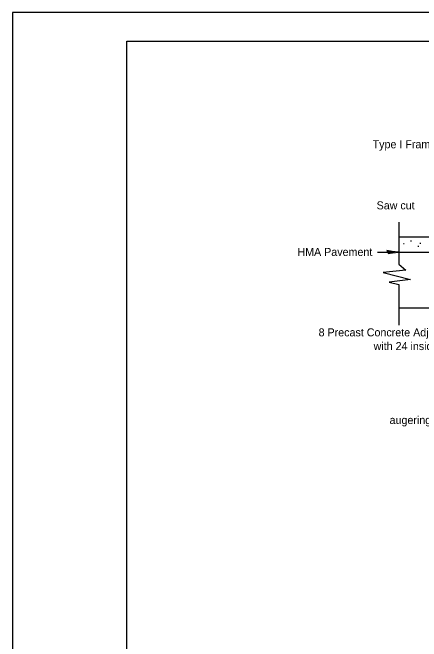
# Model space of a CAD drawing. Extents: x 0 to 2.83, y 0 to 1.83.
# Drawn here: x 0 to 0.596, y 0.917 to 1.833 of the extents above; entities that cross this region are included whole.
import ezdxf

# ---------------------------------------------------------------- set-up
doc = ezdxf.new("R2010")
doc.units = 0
for name, color, linetype in [('RD_Pr_Roadway_Notes', 7, 'Continuous'), ('SH_General_Details', 7, 'Continuous'), ('SH_Printer_Plotting_Border', 7, 'Continuous')]:
    doc.layers.add(name, color=color, linetype=linetype)

msp = doc.modelspace()

# ---------------------------------------------------------------- linework, layer by layer
at = {"layer": 'RD_Pr_Roadway_Notes'}
msp.add_line((0.53243, 1.48399), (0.55577, 1.48399), dxfattribs=at)
msp.add_lwpolyline([(0.54739, 1.48419), (0.5479, 1.48191), (0.55436, 1.48289), (0.56269, 1.48397), (0.55381, 1.48518), (0.54602, 1.48655), (0.54739, 1.48419), (0.54807, 1.48268), (0.55709, 1.48398), (0.54723, 1.48571), (0.54869, 1.48376), (0.55284, 1.48403), (0.54885, 1.48464)], dxfattribs=at)
at = {"layer": 'SH_General_Details'}
for p, q in [((-0.00001, 1.83333), (-0.00001, 0)), ((2.83333, 1.83333), (-0.00001, 1.83333)), ((0.56316, 1.52767), (0.56316, 1.46672)), ((0.66675, 1.50608), (0.56491, 1.50608)), ((0.57016, 1.49661), (0.57125, 1.49661)), ((0.58059, 1.50055), (0.58168, 1.50055)), ((0.59422, 1.4972), (0.59531, 1.4972)), ((0.5913, 1.49282), (0.5924, 1.49282)), ((0.66675, 1.48344), (0.56491, 1.48344)), ((0.56316, 1.46672), (0.5736, 1.45801)), ((0.5736, 1.45801), (0.54053, 1.45452)), ((0.54053, 1.45452), (0.58056, 1.44407)), ((0.58056, 1.44407), (0.54923, 1.44059)), ((0.54923, 1.44059), (0.56316, 1.43711)), ((0.56316, 1.43711), (0.56316, 1.37789)), ((0.66675, 1.40244), (0.56491, 1.40244))]:
    msp.add_line(p, q, dxfattribs=at)
msp.add_lwpolyline([(0.16666, 1.79167), (2.79166, 1.79167), (2.79166, 0.04167), (0.16666, 0.04167)], close=True, dxfattribs=at)
at = {"layer": 'SH_Printer_Plotting_Border'}
msp.add_lwpolyline([(-0.00001, 0), (2.83333, 0), (2.83333, 1.83333), (-0.00001, 1.83333)], close=True, dxfattribs=at)

# ---------------------------------------------------------------- texts
at = {"layer": 'RD_Pr_Roadway_Notes'}
for s, height, p in [('Type I Frame, Closed Lid (Std. 2213)', 0.0116667, (0.52515, 1.63556)), ('Saw cut', 0.011667, (0.53097, 1.54646)), ('HMA Pavement', 0.0116667, (0.41547, 1.47858)), ('8 Precast Concrete Adjusting Ring', 0.0116667, (0.44638, 1.36136)), ('with 24 inside diameter', 0.0116667, (0.52662, 1.34136)), ('augering hole for survey marker', 0.0116667, (0.5499, 1.23356))]:
    msp.add_text(s, height=height, dxfattribs=at).set_placement(p)

doc.saveas('drawing.dxf')
